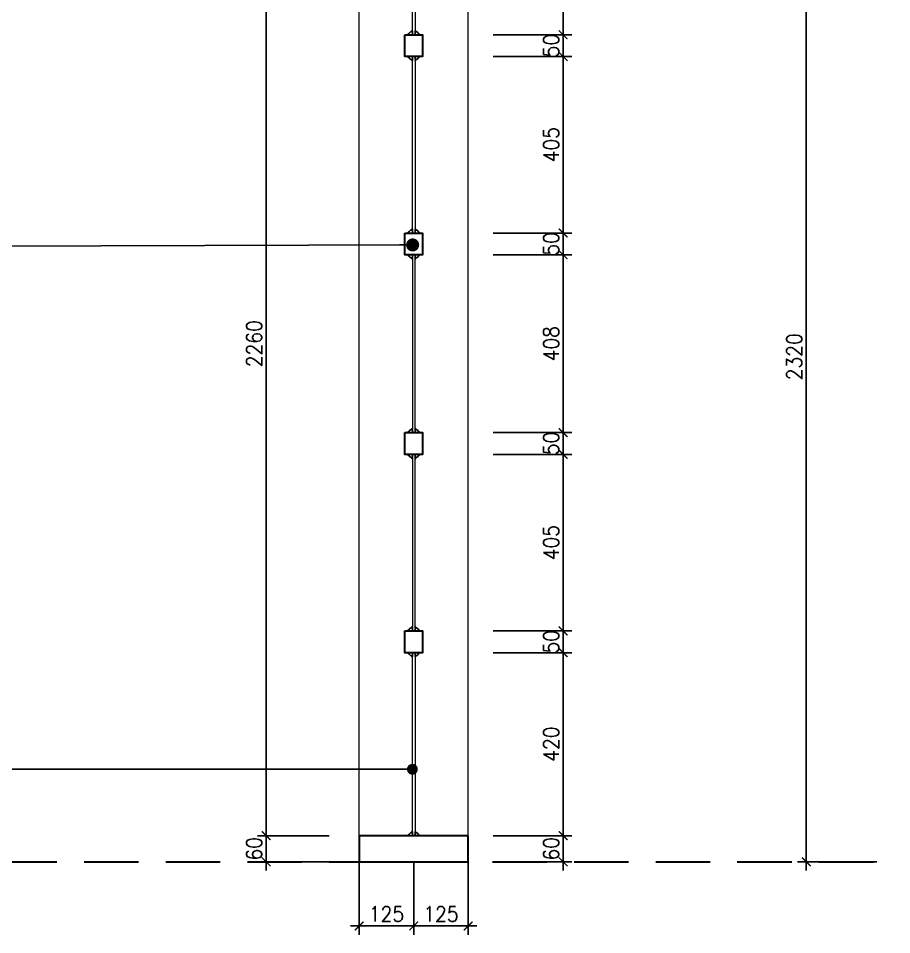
# Model space of a CAD drawing. Header units: millimetres. Extents: x -529782 to -142003, y -492574 to -273331.
# Drawn here: x -227075 to -225070, y -426585 to -424481 of the extents above; entities that cross this region are included whole.
import ezdxf

# ---------------------------------------------------------------- set-up
doc = ezdxf.new("R2010")
doc.units = ezdxf.units.MM
doc.header["$LTSCALE"] = 500
doc.header["$MEASUREMENT"] = 0
doc.header["$PDMODE"] = 3
doc.linetypes.add('HIDDEN', pattern=[0.375, 0.25, -0.125])
doc.layers.get('0').update_dxf_attribs({"linetype": 'CONTINUOUS', "lineweight": 13})
doc.layers.get('Defpoints').update_dxf_attribs({"color": 255, "linetype": 'CONTINUOUS', "lineweight": 13})
for name, color, linetype, lineweight in [('1.cat 30', 30, 'CONTINUOUS', 35), ('CA.dim 08', 251, 'CONTINUOUS', 13), ('cat', 4, 'CONTINUOUS', 35)]:
    doc.layers.add(name, color=color, linetype=linetype, lineweight=lineweight)
doc.layers.add('HATCH', color=150, linetype='CONTINUOUS')
doc.styles.get("Standard").update_dxf_attribs({"font": 'txt.shx', "width": 0.9})
doc.dimstyles.new('CA 20', dxfattribs={"dimscale": 0, "dimtxt": 35, "dimasz": 20, "dimexe": 20, "dimexo": 0, "dimgap": 10, "dimtad": 1, "dimdec": 0, "dimzin": 0, "dimdsep": 46, "dimtxsty": 'Standard', "dimblk": 'ARCHTICK', "dimcen": 0.09, "dimdle": 20, "dimclrd": 256, "dimclre": 256, "dimclrt": 7, "dimadec": 0, "dimazin": 0, "dimtfac": 1, "dimtdec": 0, "dimtix": 1, "dimtmove": 2, "dimatfit": 3, "dimldrblk": 'DOT', "dimfxl": 1, "dimtolj": 1, "dimtzin": 0, "dimarcsym": 0})
doc.dimstyles.new('CA 25', dxfattribs={"dimscale": 0, "dimtxt": 50, "dimasz": 25, "dimexe": 25, "dimexo": 0, "dimgap": 13, "dimtad": 1, "dimdec": 0, "dimzin": 0, "dimdsep": 46, "dimtxsty": 'Standard', "dimblk": 'ARCHTICK', "dimcen": 0.09, "dimdle": 25, "dimclrd": 256, "dimclre": 256, "dimclrt": 7, "dimadec": 0, "dimazin": 0, "dimtfac": 1, "dimtdec": 0, "dimtix": 1, "dimtmove": 2, "dimatfit": 3, "dimldrblk": 'DOT', "dimfxl": 1, "dimtolj": 1, "dimtzin": 0, "dimarcsym": 0})
doc.dimstyles.new('CA 30', dxfattribs={"dimscale": 0, "dimtxt": 60, "dimasz": 30, "dimexe": 30, "dimexo": 0, "dimgap": 15, "dimtad": 1, "dimdec": 0, "dimzin": 0, "dimdsep": 46, "dimtxsty": 'Standard', "dimblk": 'ARCHTICK', "dimcen": 0.09, "dimdle": 30, "dimclrd": 256, "dimclre": 256, "dimclrt": 7, "dimadec": 0, "dimazin": 0, "dimtfac": 1, "dimtdec": 0, "dimtix": 1, "dimtmove": 2, "dimatfit": 3, "dimldrblk": 'DOT', "dimfxl": 1, "dimtolj": 1, "dimtzin": 0, "dimarcsym": 0})

# ---------------------------------------------------------------- blocks, each defined once
blk = doc.blocks.new('_ArchTick')
at = {"color": 1, "linetype": 'ByBlock', "const_width": 0.15}
blk.add_lwpolyline([(-0.5, -0.5), (0.5, 0.5)], dxfattribs=at)
blk = doc.blocks.new('_DOT')
at = {"color": 1, "linetype": 'ByBlock'}
blk.add_line((-0.5, 0), (-1, 0), dxfattribs=at)
at = {"color": 1, "linetype": 'ByBlock', "const_width": 0.5}
blk.add_lwpolyline([(-0.25, 0, 1), (0.25, 0, 1)], format="xyb", close=True, dxfattribs=at)
blk = doc.blocks.new('*D1374')
at = {"layer": 'CA.dim 08', "lineweight": -2, "transparency": 16777216}
for p, q in [((-226292.5, -426418.2), (-226292.5, -426585.5)), ((-226167.5, -426418.2), (-226167.5, -426585.5)), ((-226312.5, -426565.5), (-226147.5, -426565.5))]:
    blk.add_line(p, q, dxfattribs=at)
at = {"layer": 'Defpoints', "color": 0, "transparency": 16777216}
for p in [(-226292.5, -426418.2), (-226167.5, -426418.2), (-226167.5, -426565.5)]:
    blk.add_point(p, dxfattribs=at)
at = {"layer": 'CA.dim 08', "lineweight": -2, "transparency": 16777216, "xscale": 20, "yscale": 20, "zscale": 20, "rotation": 180}
blk.add_blockref('_ArchTick', (-226292.5, -426565.5), dxfattribs=at)
at = {"layer": 'CA.dim 08', "lineweight": -2, "transparency": 16777216, "xscale": 20, "yscale": 20, "zscale": 20}
blk.add_blockref('_ArchTick', (-226167.5, -426565.5), dxfattribs=at)
at = {"layer": 'CA.dim 08', "color": 7, "transparency": 16777216, "insert": (-226230, -426538), "char_height": 35, "attachment_point": 5}
blk.add_mtext('\\A1;125', dxfattribs=at)
blk = doc.blocks.new('*D1375')
at = {"layer": 'CA.dim 08', "lineweight": -2, "transparency": 16777216}
for p, q in [((-226167.5, -426418.2), (-226167.5, -426585.5)), ((-226042.5, -426418.2), (-226042.5, -426585.5)), ((-226187.5, -426565.5), (-226022.5, -426565.5))]:
    blk.add_line(p, q, dxfattribs=at)
at = {"layer": 'Defpoints', "color": 0, "transparency": 16777216}
for p in [(-226167.5, -426418.2), (-226042.5, -426418.2), (-226042.5, -426565.5)]:
    blk.add_point(p, dxfattribs=at)
at = {"layer": 'CA.dim 08', "lineweight": -2, "transparency": 16777216, "xscale": 20, "yscale": 20, "zscale": 20, "rotation": 180}
blk.add_blockref('_ArchTick', (-226167.5, -426565.5), dxfattribs=at)
at = {"layer": 'CA.dim 08', "lineweight": -2, "transparency": 16777216, "xscale": 20, "yscale": 20, "zscale": 20}
blk.add_blockref('_ArchTick', (-226042.5, -426565.5), dxfattribs=at)
at = {"layer": 'CA.dim 08', "color": 7, "transparency": 16777216, "insert": (-226105, -426538), "char_height": 35, "attachment_point": 5}
blk.add_mtext('\\A1;125', dxfattribs=at)
blk = doc.blocks.new('*D1384')
at = {"layer": 'CA.dim 08', "lineweight": -2, "transparency": 16777216}
for p, q in [((-225824.3, -424078.2), (-225824.3, -424538.6)), ((-225985.1, -424098.2), (-225804.3, -424098.2)), ((-225985.1, -424518.6), (-225804.3, -424518.6))]:
    blk.add_line(p, q, dxfattribs=at)
at = {"layer": 'Defpoints', "color": 0, "transparency": 16777216}
for p in [(-225985.1, -424098.2), (-225985.1, -424518.6), (-225824.3, -424518.6)]:
    blk.add_point(p, dxfattribs=at)
at = {"layer": 'CA.dim 08', "lineweight": -2, "transparency": 16777216, "xscale": 20, "yscale": 20, "zscale": 20}
for p, rotation in [((-225824.3, -424098.2), 90), ((-225824.3, -424518.6), 270)]:
    blk.add_blockref('_ArchTick', p, dxfattribs=dict(at, rotation=rotation))
at = {"layer": 'CA.dim 08', "color": 7, "transparency": 16777216, "insert": (-225851.8, -424308.4), "char_height": 35, "attachment_point": 5, "rotation": 90}
blk.add_mtext('\\A1;420', dxfattribs=at)
blk = doc.blocks.new('*D1385')
at = {"layer": 'CA.dim 08', "lineweight": -2, "transparency": 16777216}
for p, q in [((-225824.3, -424518.6), (-225824.3, -424498.6)), ((-225985.1, -424518.6), (-225804.3, -424518.6)), ((-225824.3, -424518.6), (-225824.3, -424568.6)), ((-225985.1, -424568.6), (-225804.3, -424568.6)), ((-225824.3, -424568.6), (-225824.3, -424588.6))]:
    blk.add_line(p, q, dxfattribs=at)
at = {"layer": 'Defpoints', "color": 0, "transparency": 16777216}
for p in [(-225985.1, -424518.6), (-225985.1, -424568.6), (-225824.3, -424568.6)]:
    blk.add_point(p, dxfattribs=at)
at = {"layer": 'CA.dim 08', "lineweight": -2, "transparency": 16777216, "xscale": 20, "yscale": 20, "zscale": 20}
for p, rotation in [((-225824.3, -424518.6), 270), ((-225824.3, -424568.6), 90)]:
    blk.add_blockref('_ArchTick', p, dxfattribs=dict(at, rotation=rotation))
at = {"layer": 'CA.dim 08', "color": 7, "transparency": 16777216, "insert": (-225851.8, -424543.6), "char_height": 35, "attachment_point": 5, "rotation": 90}
blk.add_mtext('\\A1;50', dxfattribs=at)
blk = doc.blocks.new('*D1386')
at = {"layer": 'CA.dim 08', "lineweight": -2, "transparency": 16777216}
for p, q in [((-225824.3, -424548.6), (-225824.3, -424994)), ((-225985.1, -424568.6), (-225804.3, -424568.6)), ((-225985.1, -424974), (-225804.3, -424974))]:
    blk.add_line(p, q, dxfattribs=at)
at = {"layer": 'Defpoints', "color": 0, "transparency": 16777216}
for p in [(-225985.1, -424568.6), (-225985.1, -424974), (-225824.3, -424974)]:
    blk.add_point(p, dxfattribs=at)
at = {"layer": 'CA.dim 08', "lineweight": -2, "transparency": 16777216, "xscale": 20, "yscale": 20, "zscale": 20}
for p, rotation in [((-225824.3, -424568.6), 90), ((-225824.3, -424974), 270)]:
    blk.add_blockref('_ArchTick', p, dxfattribs=dict(at, rotation=rotation))
at = {"layer": 'CA.dim 08', "color": 7, "transparency": 16777216, "insert": (-225851.8, -424771.3), "char_height": 35, "attachment_point": 5, "rotation": 90}
blk.add_mtext('\\A1;405', dxfattribs=at)
blk = doc.blocks.new('*D1387')
at = {"layer": 'CA.dim 08', "lineweight": -2, "transparency": 16777216}
for p, q in [((-225824.3, -424974), (-225824.3, -424954)), ((-225985.1, -424974), (-225804.3, -424974)), ((-225824.3, -424974), (-225824.3, -425024)), ((-225985.1, -425024), (-225804.3, -425024)), ((-225824.3, -425024), (-225824.3, -425044))]:
    blk.add_line(p, q, dxfattribs=at)
at = {"layer": 'Defpoints', "color": 0, "transparency": 16777216}
for p in [(-225985.1, -424974), (-225985.1, -425024), (-225824.3, -425024)]:
    blk.add_point(p, dxfattribs=at)
at = {"layer": 'CA.dim 08', "lineweight": -2, "transparency": 16777216, "xscale": 20, "yscale": 20, "zscale": 20}
for p, rotation in [((-225824.3, -424974), 270), ((-225824.3, -425024), 90)]:
    blk.add_blockref('_ArchTick', p, dxfattribs=dict(at, rotation=rotation))
at = {"layer": 'CA.dim 08', "color": 7, "transparency": 16777216, "insert": (-225851.8, -424999), "char_height": 35, "attachment_point": 5, "rotation": 90}
blk.add_mtext('\\A1;50', dxfattribs=at)
blk = doc.blocks.new('*D1388')
at = {"layer": 'CA.dim 08', "lineweight": -2, "transparency": 16777216}
for p, q in [((-225824.3, -425004), (-225824.3, -425452.4)), ((-225985.1, -425024), (-225804.3, -425024)), ((-225985.1, -425432.4), (-225804.3, -425432.4))]:
    blk.add_line(p, q, dxfattribs=at)
at = {"layer": 'Defpoints', "color": 0, "transparency": 16777216}
for p in [(-225985.1, -425024), (-225985.1, -425432.4), (-225824.3, -425432.4)]:
    blk.add_point(p, dxfattribs=at)
at = {"layer": 'CA.dim 08', "lineweight": -2, "transparency": 16777216, "xscale": 20, "yscale": 20, "zscale": 20}
for p, rotation in [((-225824.3, -425024), 90), ((-225824.3, -425432.4), 270)]:
    blk.add_blockref('_ArchTick', p, dxfattribs=dict(at, rotation=rotation))
at = {"layer": 'CA.dim 08', "color": 7, "transparency": 16777216, "insert": (-225851.8, -425228.2), "char_height": 35, "attachment_point": 5, "rotation": 90}
blk.add_mtext('\\A1;408', dxfattribs=at)
blk = doc.blocks.new('*D1389')
at = {"layer": 'CA.dim 08', "lineweight": -2, "transparency": 16777216}
for p, q in [((-225824.3, -425432.4), (-225824.3, -425412.4)), ((-225985.1, -425432.4), (-225804.3, -425432.4)), ((-225824.3, -425432.4), (-225824.3, -425482.4)), ((-225985.1, -425482.4), (-225804.3, -425482.4)), ((-225824.3, -425482.4), (-225824.3, -425502.4))]:
    blk.add_line(p, q, dxfattribs=at)
at = {"layer": 'Defpoints', "color": 0, "transparency": 16777216}
for p in [(-225985.1, -425432.4), (-225985.1, -425482.4), (-225824.3, -425482.4)]:
    blk.add_point(p, dxfattribs=at)
at = {"layer": 'CA.dim 08', "lineweight": -2, "transparency": 16777216, "xscale": 20, "yscale": 20, "zscale": 20}
for p, rotation in [((-225824.3, -425432.4), 270), ((-225824.3, -425482.4), 90)]:
    blk.add_blockref('_ArchTick', p, dxfattribs=dict(at, rotation=rotation))
at = {"layer": 'CA.dim 08', "color": 7, "transparency": 16777216, "insert": (-225851.8, -425457.4), "char_height": 35, "attachment_point": 5, "rotation": 90}
blk.add_mtext('\\A1;50', dxfattribs=at)
blk = doc.blocks.new('*D1390')
at = {"layer": 'CA.dim 08', "lineweight": -2, "transparency": 16777216}
for p, q in [((-225824.3, -425462.4), (-225824.3, -425907.8)), ((-225985.1, -425482.4), (-225804.3, -425482.4)), ((-225985.1, -425887.8), (-225804.3, -425887.8))]:
    blk.add_line(p, q, dxfattribs=at)
at = {"layer": 'Defpoints', "color": 0, "transparency": 16777216}
for p in [(-225985.1, -425482.4), (-225985.1, -425887.8), (-225824.3, -425887.8)]:
    blk.add_point(p, dxfattribs=at)
at = {"layer": 'CA.dim 08', "lineweight": -2, "transparency": 16777216, "xscale": 20, "yscale": 20, "zscale": 20}
for p, rotation in [((-225824.3, -425482.4), 90), ((-225824.3, -425887.8), 270)]:
    blk.add_blockref('_ArchTick', p, dxfattribs=dict(at, rotation=rotation))
at = {"layer": 'CA.dim 08', "color": 7, "transparency": 16777216, "insert": (-225851.8, -425685.1), "char_height": 35, "attachment_point": 5, "rotation": 90}
blk.add_mtext('\\A1;405', dxfattribs=at)
blk = doc.blocks.new('*D1391')
at = {"layer": 'CA.dim 08', "lineweight": -2, "transparency": 16777216}
for p, q in [((-225824.3, -425887.8), (-225824.3, -425867.8)), ((-225985.1, -425887.8), (-225804.3, -425887.8)), ((-225824.3, -425887.8), (-225824.3, -425937.8)), ((-225985.1, -425937.8), (-225804.3, -425937.8)), ((-225824.3, -425937.8), (-225824.3, -425957.8))]:
    blk.add_line(p, q, dxfattribs=at)
at = {"layer": 'Defpoints', "color": 0, "transparency": 16777216}
for p in [(-225985.1, -425887.8), (-225985.1, -425937.8), (-225824.3, -425937.8)]:
    blk.add_point(p, dxfattribs=at)
at = {"layer": 'CA.dim 08', "lineweight": -2, "transparency": 16777216, "xscale": 20, "yscale": 20, "zscale": 20}
for p, rotation in [((-225824.3, -425887.8), 270), ((-225824.3, -425937.8), 90)]:
    blk.add_blockref('_ArchTick', p, dxfattribs=dict(at, rotation=rotation))
at = {"layer": 'CA.dim 08', "color": 7, "transparency": 16777216, "insert": (-225851.8, -425912.8), "char_height": 35, "attachment_point": 5, "rotation": 90}
blk.add_mtext('\\A1;50', dxfattribs=at)
blk = doc.blocks.new('*D1392')
at = {"layer": 'CA.dim 08', "lineweight": -2, "transparency": 16777216}
for p, q in [((-225824.3, -425917.8), (-225824.3, -426378.2)), ((-225985.1, -425937.8), (-225804.3, -425937.8)), ((-225985.1, -426358.2), (-225804.3, -426358.2))]:
    blk.add_line(p, q, dxfattribs=at)
at = {"layer": 'Defpoints', "color": 0, "transparency": 16777216}
for p in [(-225985.1, -425937.8), (-225985.1, -426358.2), (-225824.3, -426358.2)]:
    blk.add_point(p, dxfattribs=at)
at = {"layer": 'CA.dim 08', "lineweight": -2, "transparency": 16777216, "xscale": 20, "yscale": 20, "zscale": 20}
for p, rotation in [((-225824.3, -425937.8), 90), ((-225824.3, -426358.2), 270)]:
    blk.add_blockref('_ArchTick', p, dxfattribs=dict(at, rotation=rotation))
at = {"layer": 'CA.dim 08', "color": 7, "transparency": 16777216, "insert": (-225851.8, -426148), "char_height": 35, "attachment_point": 5, "rotation": 90}
blk.add_mtext('\\A1;420', dxfattribs=at)
blk = doc.blocks.new('*D1393')
at = {"layer": 'CA.dim 08', "lineweight": -2, "transparency": 16777216}
for p, q in [((-225824.3, -426358.2), (-225824.3, -426338.2)), ((-225985.1, -426358.2), (-225804.3, -426358.2)), ((-225824.3, -426358.2), (-225824.3, -426418.2)), ((-225985.1, -426418.2), (-225804.3, -426418.2)), ((-225824.3, -426418.2), (-225824.3, -426438.2))]:
    blk.add_line(p, q, dxfattribs=at)
at = {"layer": 'Defpoints', "color": 0, "transparency": 16777216}
for p in [(-225985.1, -426358.2), (-225985.1, -426418.2), (-225824.3, -426418.2)]:
    blk.add_point(p, dxfattribs=at)
at = {"layer": 'CA.dim 08', "lineweight": -2, "transparency": 16777216, "xscale": 20, "yscale": 20, "zscale": 20}
for p, rotation in [((-225824.3, -426358.2), 270), ((-225824.3, -426418.2), 90)]:
    blk.add_blockref('_ArchTick', p, dxfattribs=dict(at, rotation=rotation))
at = {"layer": 'CA.dim 08', "color": 7, "transparency": 16777216, "insert": (-225851.8, -426388.2), "char_height": 35, "attachment_point": 5, "rotation": 90}
blk.add_mtext('\\A1;60', dxfattribs=at)
blk = doc.blocks.new('*D1399')
at = {"layer": 'CA.dim 08', "lineweight": -2, "transparency": 16777216}
for p, q in [((-226506.2, -424078.2), (-226506.2, -426378.2)), ((-226361.9, -424098.2), (-226526.2, -424098.2)), ((-226361.9, -426358.2), (-226526.2, -426358.2))]:
    blk.add_line(p, q, dxfattribs=at)
at = {"layer": 'Defpoints', "color": 0, "transparency": 16777216}
for p in [(-226361.9, -424098.2), (-226506.2, -426358.2), (-226361.9, -426358.2)]:
    blk.add_point(p, dxfattribs=at)
at = {"layer": 'CA.dim 08', "lineweight": -2, "transparency": 16777216, "xscale": 20, "yscale": 20, "zscale": 20}
for p, rotation in [((-226506.2, -424098.2), 90), ((-226506.2, -426358.2), 270)]:
    blk.add_blockref('_ArchTick', p, dxfattribs=dict(at, rotation=rotation))
at = {"layer": 'CA.dim 08', "color": 7, "transparency": 16777216, "insert": (-226533.7, -425228.2), "char_height": 35, "attachment_point": 5, "rotation": 90}
blk.add_mtext('\\A1;2260', dxfattribs=at)
blk = doc.blocks.new('*D1400')
at = {"layer": 'CA.dim 08', "lineweight": -2, "transparency": 16777216}
for p, q in [((-226506.2, -426358.2), (-226506.2, -426338.2)), ((-226361.9, -426358.2), (-226526.2, -426358.2)), ((-226506.2, -426358.2), (-226506.2, -426418.2)), ((-226361.9, -426418.2), (-226526.2, -426418.2)), ((-226506.2, -426418.2), (-226506.2, -426438.2))]:
    blk.add_line(p, q, dxfattribs=at)
at = {"layer": 'Defpoints', "color": 0, "transparency": 16777216}
for p in [(-226361.9, -426358.2), (-226506.2, -426418.2), (-226361.9, -426418.2)]:
    blk.add_point(p, dxfattribs=at)
at = {"layer": 'CA.dim 08', "lineweight": -2, "transparency": 16777216, "xscale": 20, "yscale": 20, "zscale": 20}
for p, rotation in [((-226506.2, -426358.2), 270), ((-226506.2, -426418.2), 90)]:
    blk.add_blockref('_ArchTick', p, dxfattribs=dict(at, rotation=rotation))
at = {"layer": 'CA.dim 08', "color": 7, "transparency": 16777216, "insert": (-226533.7, -426388.2), "char_height": 35, "attachment_point": 5, "rotation": 90}
blk.add_mtext('\\A1;60', dxfattribs=at)
blk = doc.blocks.new('*D1406')
at = {"layer": 'CA.dim 08', "lineweight": -2, "transparency": 16777216}
for p, q in [((-225266, -424078.2), (-225266, -426438.2)), ((-225103.7, -424098.2), (-225286, -424098.2)), ((-225103.7, -426418.2), (-225286, -426418.2))]:
    blk.add_line(p, q, dxfattribs=at)
at = {"layer": 'Defpoints', "color": 0, "transparency": 16777216}
for p in [(-225103.7, -424098.2), (-225266, -426418.2), (-225103.7, -426418.2)]:
    blk.add_point(p, dxfattribs=at)
at = {"layer": 'CA.dim 08', "lineweight": -2, "transparency": 16777216, "xscale": 20, "yscale": 20, "zscale": 20}
for p, rotation in [((-225266, -424098.2), 90), ((-225266, -426418.2), 270)]:
    blk.add_blockref('_ArchTick', p, dxfattribs=dict(at, rotation=rotation))
at = {"layer": 'CA.dim 08', "color": 7, "transparency": 16777216, "insert": (-225293.5, -425258.2), "char_height": 35, "attachment_point": 5, "rotation": 90}
blk.add_mtext('\\A1;2320', dxfattribs=at)

msp = doc.modelspace()

# ---------------------------------------------------------------- linework, layer by layer
at = {"layer": '1.cat 30', "ltscale": 4}
for p, q in [((-226042.5, -426358.2), (-226292.5, -426358.2)), ((-226292.5, -426358.2), (-226292.5, -426418.2)), ((-226042.5, -426403.2), (-226042.5, -426358.2)), ((-226042.5, -426418.2), (-226042.5, -426403.2)), ((-226292.5, -426418.2), (-226042.5, -426418.2))]:
    msp.add_line(p, q, dxfattribs=at)
for points in [[(-226187.5, -424518.6), (-226147.5, -424518.6), (-226147.5, -424568.6), (-226187.5, -424568.6)], [(-226187.5, -424974), (-226147.5, -424974), (-226147.5, -425024), (-226187.5, -425024)], [(-226187.5, -425432.4), (-226147.5, -425432.4), (-226147.5, -425482.4), (-226187.5, -425482.4)], [(-226187.5, -425887.8), (-226147.5, -425887.8), (-226147.5, -425937.8), (-226187.5, -425937.8)]]:
    msp.add_lwpolyline(points, close=True, dxfattribs=at)
at = {"layer": 'CA.dim 08'}
for p, q in [((-226292.5, -426418.2), (-226292.5, -423518.2)), ((-226042.5, -426418.2), (-226042.5, -423518.2))]:
    msp.add_line(p, q, dxfattribs=at)
for points in [[(-226164.4, -424518.6), (-226170.5, -424518.6), (-226170.5, -424098.2), (-226164.4, -424098.2)], [(-226170.5, -424568.6), (-226164.4, -424568.6), (-226164.4, -424974), (-226170.5, -424974)], [(-226164.4, -425024), (-226170.5, -425024), (-226170.5, -425432.4), (-226164.4, -425432.4)], [(-226164.4, -425482.4), (-226170.5, -425482.4), (-226170.5, -425887.8), (-226164.4, -425887.8)], [(-226170.5, -425937.8), (-226164.4, -425937.8), (-226164.4, -426358.2), (-226170.5, -426358.2)]]:
    msp.add_lwpolyline(points, close=True, dxfattribs=at)
at = {"layer": 'cat', "linetype": 'HIDDEN'}
msp.add_line((-232361.8, -426418.2), (-223492.5, -426418.2), dxfattribs=at)
at = {"layer": 'HATCH', "ltscale": 4}
for points in [[(-226170.5, -424518.6), (-226180.2, -424518.6), (-226180.2, -424516.7), (-226178.5, -424516.7, -0.386896), (-226173, -424511.9), (-226173, -424510.8), (-226172, -424510.8), (-226172, -424509.5), (-226170.5, -424509.5), (-226170.5, -424518.6)], [(-226164.4, -424518.6), (-226154.7, -424518.6), (-226154.7, -424516.7), (-226156.4, -424516.7, 0.386896), (-226162, -424511.9), (-226162, -424510.8), (-226162.9, -424510.8), (-226162.9, -424509.5), (-226164.4, -424509.5), (-226164.4, -424518.6)], [(-226170.5, -424568.6), (-226180.2, -424568.6), (-226180.2, -424570.4), (-226178.5, -424570.4, 0.386896), (-226173, -424575.3), (-226173, -424576.4), (-226172, -424576.4), (-226172, -424577.7), (-226170.5, -424577.7), (-226170.5, -424568.6)], [(-226164.4, -424568.6), (-226154.7, -424568.6), (-226154.7, -424570.4), (-226156.4, -424570.4, -0.386896), (-226162, -424575.3), (-226162, -424576.4), (-226162.9, -424576.4), (-226162.9, -424577.7), (-226164.4, -424577.7), (-226164.4, -424568.6)], [(-226170.5, -424974), (-226180.2, -424974), (-226180.2, -424972.1), (-226178.5, -424972.1, -0.386896), (-226173, -424967.3), (-226173, -424966.2), (-226172, -424966.2), (-226172, -424964.9), (-226170.5, -424964.9), (-226170.5, -424974)], [(-226164.4, -424974), (-226154.7, -424974), (-226154.7, -424972.1), (-226156.4, -424972.1, 0.386896), (-226162, -424967.3), (-226162, -424966.2), (-226162.9, -424966.2), (-226162.9, -424964.9), (-226164.4, -424964.9), (-226164.4, -424974)], [(-226170.5, -425024), (-226180.2, -425024), (-226180.2, -425025.8), (-226178.5, -425025.8, 0.386896), (-226173, -425030.7), (-226173, -425031.8), (-226172, -425031.8), (-226172, -425033.1), (-226170.5, -425033.1), (-226170.5, -425024)], [(-226164.4, -425024), (-226154.7, -425024), (-226154.7, -425025.8), (-226156.4, -425025.8, -0.386896), (-226162, -425030.7), (-226162, -425031.8), (-226162.9, -425031.8), (-226162.9, -425033.1), (-226164.4, -425033.1), (-226164.4, -425024)], [(-226170.5, -425432.4), (-226180.2, -425432.4), (-226180.2, -425430.5), (-226178.5, -425430.5, -0.386896), (-226173, -425425.7), (-226173, -425424.6), (-226172, -425424.6), (-226172, -425423.3), (-226170.5, -425423.3), (-226170.5, -425432.4)], [(-226164.4, -425432.4), (-226154.7, -425432.4), (-226154.7, -425430.5), (-226156.4, -425430.5, 0.386896), (-226162, -425425.7), (-226162, -425424.6), (-226162.9, -425424.6), (-226162.9, -425423.3), (-226164.4, -425423.3), (-226164.4, -425432.4)], [(-226170.5, -425482.4), (-226180.2, -425482.4), (-226180.2, -425484.2), (-226178.5, -425484.2, 0.386896), (-226173, -425489.1), (-226173, -425490.2), (-226172, -425490.2), (-226172, -425491.5), (-226170.5, -425491.5), (-226170.5, -425482.4)], [(-226164.4, -425482.4), (-226154.7, -425482.4), (-226154.7, -425484.2), (-226156.4, -425484.2, -0.386896), (-226162, -425489.1), (-226162, -425490.2), (-226162.9, -425490.2), (-226162.9, -425491.5), (-226164.4, -425491.5), (-226164.4, -425482.4)], [(-226170.5, -425887.8), (-226180.2, -425887.8), (-226180.2, -425885.9), (-226178.5, -425885.9, -0.386896), (-226173, -425881.1), (-226173, -425880), (-226172, -425880), (-226172, -425878.7), (-226170.5, -425878.7), (-226170.5, -425887.8)], [(-226164.4, -425887.8), (-226154.7, -425887.8), (-226154.7, -425885.9), (-226156.4, -425885.9, 0.386896), (-226162, -425881.1), (-226162, -425880), (-226162.9, -425880), (-226162.9, -425878.7), (-226164.4, -425878.7), (-226164.4, -425887.8)], [(-226170.5, -425937.8), (-226180.2, -425937.8), (-226180.2, -425939.6), (-226178.5, -425939.6, 0.386896), (-226173, -425944.5), (-226173, -425945.6), (-226172, -425945.6), (-226172, -425946.9), (-226170.5, -425946.9), (-226170.5, -425937.8)], [(-226164.4, -425937.8), (-226154.7, -425937.8), (-226154.7, -425939.6), (-226156.4, -425939.6, -0.386896), (-226162, -425944.5), (-226162, -425945.6), (-226162.9, -425945.6), (-226162.9, -425946.9), (-226164.4, -425946.9), (-226164.4, -425937.8)], [(-226170.5, -426358.2), (-226180.2, -426358.2), (-226180.2, -426356.3), (-226178.5, -426356.3, -0.386896), (-226173, -426351.5), (-226173, -426350.4), (-226172, -426350.4), (-226172, -426349.1), (-226170.5, -426349.1), (-226170.5, -426358.2)], [(-226164.4, -426358.2), (-226154.7, -426358.2), (-226154.7, -426356.3), (-226156.4, -426356.3, 0.386896), (-226162, -426351.5), (-226162, -426350.4), (-226162.9, -426350.4), (-226162.9, -426349.1), (-226164.4, -426349.1), (-226164.4, -426358.2)]]:
    msp.add_lwpolyline(points, format="xyb", dxfattribs=at)

# ---------------------------------------------------------------- dimensions: what is measured, and where the dimension line sits
at = {"layer": 'CA.dim 08'}
for base, p1, p2, picture, middle in [((-226506.2, -426358.2), (-226361.9, -424098.2), (-226361.9, -426358.2), '*D1399', (-226533.7, -425228.2)), ((-225824.3, -424518.6), (-225985.1, -424098.2), (-225985.1, -424518.6), '*D1384', (-225851.8, -424308.4)), ((-225266, -426418.2), (-225103.7, -424098.2), (-225103.7, -426418.2), '*D1406', (-225293.5, -425258.2)), ((-225824.3, -424568.6), (-225985.1, -424518.6), (-225985.1, -424568.6), '*D1385', (-225851.8, -424543.6)), ((-225824.3, -424974), (-225985.1, -424568.6), (-225985.1, -424974), '*D1386', (-225851.8, -424771.3)), ((-225824.3, -425024), (-225985.1, -424974), (-225985.1, -425024), '*D1387', (-225851.8, -424999)), ((-225824.3, -425432.4), (-225985.1, -425024), (-225985.1, -425432.4), '*D1388', (-225851.8, -425228.2)), ((-225824.3, -425482.4), (-225985.1, -425432.4), (-225985.1, -425482.4), '*D1389', (-225851.8, -425457.4)), ((-225824.3, -425887.8), (-225985.1, -425482.4), (-225985.1, -425887.8), '*D1390', (-225851.8, -425685.1)), ((-225824.3, -425937.8), (-225985.1, -425887.8), (-225985.1, -425937.8), '*D1391', (-225851.8, -425912.8)), ((-225824.3, -426358.2), (-225985.1, -425937.8), (-225985.1, -426358.2), '*D1392', (-225851.8, -426148)), ((-226506.2, -426418.2), (-226361.9, -426358.2), (-226361.9, -426418.2), '*D1400', (-226533.7, -426388.2)), ((-225824.3, -426418.2), (-225985.1, -426358.2), (-225985.1, -426418.2), '*D1393', (-225851.8, -426388.2))]:
    dim = msp.add_linear_dim(base=base, p1=p1, p2=p2, angle=90, dimstyle='CA 20', override={"dimscale": 1}, dxfattribs=at)
    dim.commit()
    dim.dimension.update_dxf_attribs({"geometry": picture, "text_midpoint": middle})
for base, p1, p2, picture, middle in [((-226167.5, -426565.5), (-226292.5, -426418.2), (-226167.5, -426418.2), '*D1374', (-226230, -426538)), ((-226042.5, -426565.5), (-226167.5, -426418.2), (-226042.5, -426418.2), '*D1375', (-226105, -426538))]:
    dim = msp.add_linear_dim(base=base, p1=p1, p2=p2, dimstyle='CA 20', override={"dimscale": 1}, dxfattribs=at)
    dim.commit()
    dim.dimension.update_dxf_attribs({"geometry": picture, "text_midpoint": middle})

# ---------------------------------------------------------------- leaders
for points, dimstyle, override in [([(-226169.9, -425001.4), (-227562.7, -425005.4)], 'CA 30', {"dimscale": 1}), ([(-226170.5, -426205.6), (-227477, -426205.6)], 'CA 25', {"dimscale": 1, "dimtad": 0})]:
    msp.add_leader(points, dimstyle=dimstyle, override=override, dxfattribs=at)

doc.saveas('drawing.dxf')
